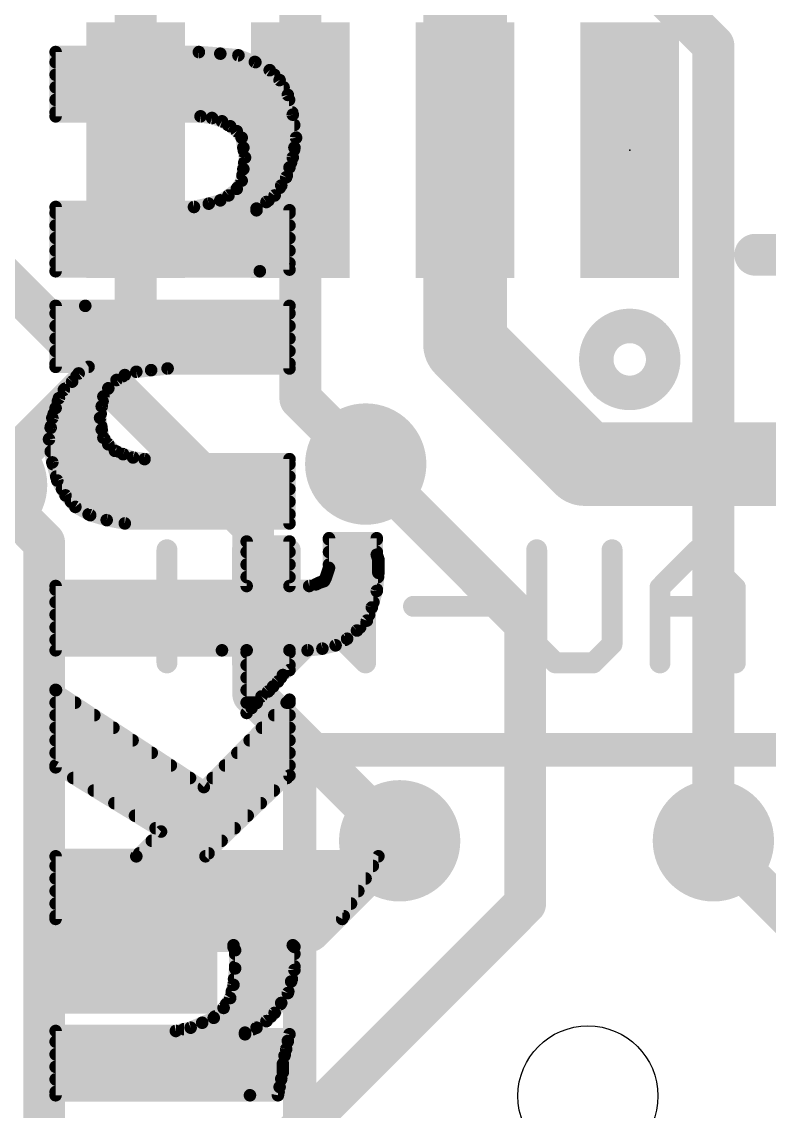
# Model space of a CAD drawing. Extents: x -44 to 63, y -18 to 50.
# Drawn here: x 7.74 to 12.28, y 28.46 to 35.07 of the extents above; entities that cross this region are included whole.
import ezdxf

# ---------------------------------------------------------------- set-up
doc = ezdxf.new("R2010")
doc.units = 0
for name, color, linetype in [('1', 12, 'CONTINUOUS'), ('16', 132, 'CONTINUOUS'), ('18', 110, 'CONTINUOUS'), ('20', 53, 'CONTINUOUS'), ('21', 41, 'CONTINUOUS'), ('22', 40, 'CONTINUOUS'), ('23', 53, 'CONTINUOUS')]:
    doc.layers.add(name, color=color, linetype=linetype)

# ---------------------------------------------------------------- blocks, each defined once
blk = doc.blocks.new('RECT')
blk.add_solid([(-0.5, -0.5), (0.5, -0.5), (-0.5, 0.5), (0.5, 0.5)])
blk = doc.blocks.new('ROUNDV')
at = {"const_width": 0.5}
blk.add_lwpolyline([(0, -0.25, 1), (0, 0.25, 1), (0, -0.25)], format="xyb", dxfattribs=at)

msp = doc.modelspace()

# ---------------------------------------------------------------- linework, layer by layer
at = {"layer": '1'}
for points, const_width in [([(9.43, 38.005), (9.43, 34.29)], 0.254), ([(8.43, 37.925), (8.43, 34.29)], 0.254), ([(10.43, 36.465), (10.43, 34.29)], 0.508), ([(10.43, 34.29), (10.43, 33.1119)], 0.508), ([(8.43, 34.29), (8.43, 33.163)], 0.254), ([(9.43, 34.29), (9.43, 32.782)], 0.254), ([(10.43, 33.1119), (11.1569, 32.385)], 0.508), ([(7.525, 32.258), (8.43, 33.163)], 0.254), ([(9.43, 32.782), (9.827, 32.385)], 0.254), ([(11.1569, 32.385), (13.081, 32.385)], 0.508), ([(9.485, 29.551), (10.033, 30.099)], 0.254), ([(12.486, 29.551), (11.938, 30.099)], 0.254), ([(8.351, 29.551), (9.485, 29.551)], 0.254)]:
    msp.add_lwpolyline(points, dxfattribs=dict(at, const_width=const_width))
for points, const_width in [([(10.557, 34.29, 1), (10.303, 34.29)], 0.254), ([(8.4935, 34.29, 1), (8.3665, 34.29)], 0.127), ([(9.4935, 34.29, 1), (9.3665, 34.29)], 0.127), ([(10.303, 34.29, 1), (10.557, 34.29)], 0.254), ([(8.3665, 34.29, 1), (8.4935, 34.29)], 0.127), ([(9.3665, 34.29, 1), (9.4935, 34.29)], 0.127), ([(10.5198, 33.2017, 1), (10.3402, 33.0221)], 0.254), ([(8.4749, 33.1181, 1), (8.3851, 33.2079)], 0.127), ([(8.3665, 33.163, 1), (8.4935, 33.163)], 0.127), ([(10.303, 33.1119, 1), (10.557, 33.1119)], 0.254), ([(9.4749, 32.8269, 1), (9.3851, 32.7371)], 0.127), ([(9.3665, 32.782, 1), (9.4935, 32.782)], 0.127), ([(11.1569, 32.512, 1), (11.1569, 32.258)], 0.254), ([(11.0671, 32.2952, 1), (11.2467, 32.4748)], 0.254), ([(9.7821, 32.3401, 1), (9.8719, 32.4299)], 0.127), ([(10.0779, 30.0541, 1), (9.9881, 30.1439)], 0.127), ([(11.9829, 30.1439, 1), (11.8931, 30.0541)], 0.127), ([(8.351, 29.6145, 1), (8.351, 29.4875)], 0.127), ([(9.4401, 29.5959, 1), (9.5299, 29.5061)], 0.127), ([(9.485, 29.4875, 1), (9.485, 29.6145)], 0.127)]:
    msp.add_lwpolyline(points, format="xyb", dxfattribs=dict(at, const_width=const_width))
at = {"layer": '16', "const_width": 0.254}
for points in [[(10.668, 36.195), (11.938, 34.925)], [(11.938, 34.925), (11.938, 30.099)], [(7.493, 33.655), (9.144, 32.004)], [(9.827, 32.385), (10.795, 31.417)], [(7.525, 32.258), (7.874, 31.909)], [(9.144, 32.004), (9.144, 30.988)], [(7.874, 31.909), (7.874, 23.876)], [(10.795, 31.417), (10.795, 29.718)], [(9.144, 30.988), (10.033, 30.099)], [(10.795, 29.718), (8.636, 27.559)]]:
    msp.add_lwpolyline(points, dxfattribs=at)
at = {"layer": '16', "const_width": 0.127}
for points in [[(12.0015, 34.925, 1), (11.8745, 34.925)], [(11.8931, 34.8801, 1), (11.9829, 34.9699)], [(9.8719, 32.4299, 1), (9.7821, 32.3401)], [(9.2075, 32.004, 1), (9.0805, 32.004)], [(9.0991, 31.9591, 1), (9.1889, 32.0489)], [(7.9375, 31.909, 1), (7.8105, 31.909)], [(7.8291, 31.8641, 1), (7.9189, 31.9539)], [(10.8585, 31.417, 1), (10.7315, 31.417)], [(10.7501, 31.3721, 1), (10.8399, 31.4619)], [(9.1889, 31.0329, 1), (9.0991, 30.9431)], [(9.0805, 30.988, 1), (9.2075, 30.988)], [(9.9881, 30.0541, 1), (10.0779, 30.1439)], [(11.8745, 30.099, 1), (12.0015, 30.099)], [(10.8399, 29.6731, 1), (10.7501, 29.7629)], [(10.7315, 29.718, 1), (10.8585, 29.718)]]:
    msp.add_lwpolyline(points, format="xyb", dxfattribs=at)
at = {"layer": '20'}
msp.add_circle((11.176, 28.551), 0.425, dxfattribs=at)
at = {"layer": '21'}
for points, const_width in [([(13.208, 33.655), (12.192, 33.655)], 0.254), ([(8.62, 31.1785), (8.62, 31.8649)], 0.127), ([(9.0776, 31.8649), (9.0776, 31.1785)], 0.127), ([(9.3685, 31.8649), (9.3685, 31.1785)], 0.127), ([(9.8261, 31.1785), (9.8261, 31.8649)], 0.127), ([(10.8653, 31.8649), (10.8653, 31.2929)], 0.127), ([(11.3229, 31.2929), (11.3229, 31.8649)], 0.127), ([(11.6137, 31.6361), (11.8425, 31.8649)], 0.127), ([(11.8425, 31.8649), (12.0713, 31.6361)], 0.127), ([(11.6137, 31.1785), (11.6137, 31.6361)], 0.127), ([(12.0713, 31.6361), (12.0713, 31.1785)], 0.127), ([(8.62, 31.5217), (9.0776, 31.5217)], 0.127), ([(10.1169, 31.5217), (10.5745, 31.5217)], 0.127), ([(11.6137, 31.5217), (12.0713, 31.5217)], 0.127), ([(9.3685, 31.1785), (9.5973, 31.4073)], 0.127), ([(9.5973, 31.4073), (9.8261, 31.1785)], 0.127), ([(10.8653, 31.2929), (10.9797, 31.1785)], 0.127), ([(11.2085, 31.1785), (11.3229, 31.2929)], 0.127), ([(10.9797, 31.1785), (11.2085, 31.1785)], 0.127), ([(12.926, 30.651), (9.426, 30.651)], 0.2032), ([(9.426, 30.651), (9.426, 23.451)], 0.2032)]:
    msp.add_lwpolyline(points, dxfattribs=dict(at, const_width=const_width))
for points, const_width in [([(12.192, 33.7185, 1), (12.192, 33.5915)], 0.127), ([(11.43, 32.9153, 1), (11.43, 33.1247, 1), (11.43, 32.9153)], 0.4064), ([(8.6518, 31.8649, 1), (8.5883, 31.8649)], 0.0635), ([(9.1094, 31.8649, 1), (9.0459, 31.8649)], 0.0635), ([(9.4002, 31.8649, 1), (9.3367, 31.8649)], 0.0635), ([(9.8578, 31.8649, 1), (9.7943, 31.8649)], 0.0635), ([(10.897, 31.8649, 1), (10.8335, 31.8649)], 0.0635), ([(11.3546, 31.8649, 1), (11.2911, 31.8649)], 0.0635), ([(11.865, 31.8873, 1), (11.8201, 31.8424)], 0.0635), ([(11.865, 31.8424, 1), (11.8201, 31.8873)], 0.0635), ([(11.6455, 31.6361, 1), (11.582, 31.6361)], 0.0635), ([(11.5913, 31.6585, 1), (11.6362, 31.6136)], 0.0635), ([(12.1031, 31.6361, 1), (12.0396, 31.6361)], 0.0635), ([(12.0488, 31.6136, 1), (12.0938, 31.6585)], 0.0635), ([(8.62, 31.5534, 1), (8.62, 31.4899)], 0.0635), ([(9.0776, 31.4899, 1), (9.0776, 31.5534)], 0.0635), ([(10.1169, 31.5534, 1), (10.1169, 31.4899)], 0.0635), ([(10.5745, 31.4899, 1), (10.5745, 31.5534)], 0.0635), ([(11.6137, 31.5534, 1), (11.6137, 31.4899)], 0.0635), ([(12.0713, 31.4899, 1), (12.0713, 31.5534)], 0.0635), ([(9.6197, 31.4297, 1), (9.5748, 31.3848)], 0.0635), ([(9.6197, 31.3848, 1), (9.5748, 31.4297)], 0.0635), ([(10.8877, 31.3153, 1), (10.8428, 31.2704)], 0.0635), ([(11.3453, 31.2704, 1), (11.3004, 31.3153)], 0.0635), ([(10.8335, 31.2929, 1), (10.897, 31.2929)], 0.0635), ([(11.2911, 31.2929, 1), (11.3546, 31.2929)], 0.0635), ([(8.5883, 31.1785, 1), (8.6518, 31.1785)], 0.0635), ([(9.0459, 31.1785, 1), (9.1094, 31.1785)], 0.0635), ([(9.346, 31.201, 1), (9.3909, 31.156)], 0.0635), ([(9.3367, 31.1785, 1), (9.4002, 31.1785)], 0.0635), ([(9.7943, 31.1785, 1), (9.8578, 31.1785)], 0.0635), ([(9.8036, 31.156, 1), (9.8485, 31.201)], 0.0635), ([(10.9797, 31.2103, 1), (10.9797, 31.1468)], 0.0635), ([(10.9572, 31.156, 1), (11.0021, 31.201)], 0.0635), ([(11.186, 31.201, 1), (11.2309, 31.156)], 0.0635), ([(11.2085, 31.1468, 1), (11.2085, 31.2103)], 0.0635), ([(11.582, 31.1785, 1), (11.6455, 31.1785)], 0.0635), ([(12.0396, 31.1785, 1), (12.1031, 31.1785)], 0.0635), ([(9.426, 30.7018, 1), (9.426, 30.6002)], 0.1016), ([(9.4768, 30.651, 1), (9.3752, 30.651)], 0.1016)]:
    msp.add_lwpolyline(points, format="xyb", dxfattribs=dict(at, const_width=const_width))
at = {"layer": '22', "const_width": 0.0762}
for points in [[(8.814, 34.885), (7.944, 34.885)], [(7.944, 34.885), (7.944, 34.495)], [(8.944, 34.875), (8.814, 34.885)], [(9.054, 34.865), (8.944, 34.875)], [(7.944, 34.8234), (9.1569, 34.8234)], [(9.154, 34.825), (9.054, 34.865)], [(9.244, 34.775), (9.154, 34.825)], [(7.944, 34.7472), (9.2718, 34.7472)], [(9.304, 34.715), (9.244, 34.775)], [(7.944, 34.671), (9.3284, 34.671)], [(9.354, 34.625), (9.304, 34.715)], [(9.384, 34.505), (9.354, 34.625)], [(7.944, 34.5948), (9.3616, 34.5948)], [(7.944, 34.5186), (9.3806, 34.5186)], [(7.944, 34.495), (8.824, 34.495)], [(8.824, 34.495), (8.894, 34.485)], [(8.894, 34.485), (8.954, 34.465)], [(9.404, 34.365), (9.384, 34.505)], [(8.954, 34.465), (9.004, 34.435)], [(8.9917, 34.4424), (9.3929, 34.4424)], [(9.004, 34.435), (9.044, 34.405)], [(9.044, 34.405), (9.074, 34.365)], [(9.0731, 34.3662), (9.4038, 34.3662)], [(9.074, 34.365), (9.084, 34.305)], [(9.394, 34.305), (9.404, 34.365)], [(9.084, 34.305), (9.094, 34.245)], [(9.0865, 34.29), (9.3915, 34.29)], [(9.384, 34.245), (9.394, 34.305)], [(9.094, 34.245), (9.084, 34.175)], [(9.0895, 34.2138), (9.3736, 34.2138)], [(9.364, 34.185), (9.384, 34.245)], [(9.084, 34.175), (9.074, 34.105)], [(9.344, 34.125), (9.364, 34.185)], [(9.074, 34.105), (9.044, 34.055)], [(9.0787, 34.1376), (9.3482, 34.1376)], [(9.274, 34.015), (9.314, 34.075)], [(9.314, 34.075), (9.344, 34.125)], [(8.994, 34.015), (8.944, 33.985)], [(9.044, 34.055), (8.994, 34.015)], [(9.0478, 34.0614), (9.3049, 34.0614)], [(9.224, 33.975), (9.274, 34.015)], [(8.784, 33.945), (7.944, 33.945)], [(7.944, 33.945), (7.944, 33.555)], [(8.874, 33.965), (8.784, 33.945)], [(8.944, 33.985), (8.874, 33.965)], [(8.9443, 33.9852), (9.2368, 33.9852)], [(9.164, 33.935), (9.224, 33.975)], [(7.944, 33.909), (9.364, 33.909)], [(9.164, 33.925), (9.164, 33.935)], [(9.364, 33.925), (9.164, 33.925)], [(9.364, 33.565), (9.364, 33.925)], [(7.944, 33.8328), (9.364, 33.8328)], [(7.944, 33.7566), (9.364, 33.7566)], [(7.944, 33.6804), (9.364, 33.6804)], [(7.944, 33.6042), (9.364, 33.6042)], [(7.944, 33.555), (9.184, 33.555)], [(9.184, 33.555), (9.364, 33.565)], [(7.944, 33.345), (7.944, 32.975)], [(8.124, 33.345), (7.944, 33.345)], [(9.364, 33.345), (8.124, 33.345)], [(9.364, 32.965), (9.364, 33.345)], [(7.944, 33.2994), (9.364, 33.2994)], [(7.944, 33.2232), (9.364, 33.2232)], [(7.944, 33.147), (9.364, 33.147)], [(7.944, 33.0708), (9.364, 33.0708)], [(7.944, 32.9946), (9.364, 32.9946)], [(7.944, 32.975), (8.144, 32.975)], [(8.144, 32.975), (8.084, 32.935)], [(8.434, 32.945), (8.524, 32.955)], [(8.524, 32.955), (8.624, 32.965)], [(8.624, 32.965), (9.364, 32.965)], [(8.044, 32.885), (7.994, 32.835)], [(8.084, 32.935), (8.044, 32.885)], [(8.0707, 32.9184), (8.353, 32.9184)], [(8.264, 32.845), (8.314, 32.895)], [(8.314, 32.895), (8.364, 32.925)], [(8.364, 32.925), (8.434, 32.945)], [(7.994, 32.835), (7.964, 32.785)], [(8.0012, 32.8422), (8.2623, 32.8422)], [(8.234, 32.795), (8.264, 32.845)], [(7.964, 32.785), (7.944, 32.725)], [(7.9577, 32.766), (8.2292, 32.766)], [(8.224, 32.735), (8.234, 32.795)], [(7.944, 32.725), (7.924, 32.665)], [(7.9323, 32.6898), (8.2175, 32.6898)], [(8.214, 32.665), (8.224, 32.735)], [(7.924, 32.665), (7.914, 32.605)], [(8.224, 32.595), (8.214, 32.665)], [(7.914, 32.605), (7.904, 32.535)], [(7.9154, 32.6136), (8.2213, 32.6136)], [(8.234, 32.545), (8.224, 32.595)], [(7.904, 32.535), (7.924, 32.395)], [(7.9043, 32.5374), (8.2397, 32.5374)], [(8.264, 32.505), (8.234, 32.545)], [(8.304, 32.465), (8.264, 32.505)], [(7.9145, 32.4612), (8.3135, 32.4612)], [(8.354, 32.445), (8.304, 32.465)], [(8.414, 32.425), (8.354, 32.445)], [(8.484, 32.415), (8.414, 32.425)], [(7.924, 32.395), (7.954, 32.285)], [(7.9267, 32.385), (9.364, 32.385)], [(9.364, 32.415), (8.484, 32.415)], [(9.364, 32.025), (9.364, 32.415)], [(7.9475, 32.3088), (9.364, 32.3088)], [(7.954, 32.285), (8.004, 32.195)], [(7.9831, 32.2326), (9.364, 32.2326)], [(8.004, 32.195), (8.064, 32.125)], [(8.0371, 32.1564), (9.364, 32.1564)], [(8.064, 32.125), (8.154, 32.075)], [(8.1446, 32.0802), (9.364, 32.0802)], [(8.154, 32.075), (8.254, 32.045)], [(8.254, 32.045), (8.364, 32.025)], [(8.364, 32.025), (9.364, 32.025)], [(9.364, 31.915), (9.104, 31.915)], [(9.104, 31.915), (9.104, 31.645)], [(9.364, 31.645), (9.364, 31.915)], [(9.894, 31.935), (9.604, 31.935)], [(9.604, 31.935), (9.604, 31.755)], [(9.604, 31.9278), (9.894, 31.9278)], [(9.894, 31.835), (9.894, 31.935)], [(9.104, 31.8516), (9.364, 31.8516)], [(9.604, 31.8516), (9.894, 31.8516)], [(9.904, 31.805), (9.894, 31.835)], [(9.104, 31.7754), (9.364, 31.7754)], [(9.604, 31.7754), (9.904, 31.7754)], [(9.904, 31.725), (9.904, 31.805)], [(9.104, 31.6992), (9.364, 31.6992)], [(9.584, 31.695), (9.574, 31.675)], [(9.594, 31.725), (9.584, 31.695)], [(9.5854, 31.6992), (9.9017, 31.6992)], [(9.604, 31.755), (9.594, 31.725)], [(9.894, 31.615), (9.904, 31.725)], [(9.104, 31.645), (7.944, 31.645)], [(7.944, 31.645), (7.944, 31.255)], [(9.484, 31.645), (9.364, 31.645)], [(9.524, 31.655), (9.484, 31.645)], [(9.544, 31.665), (9.524, 31.655)], [(9.574, 31.675), (9.544, 31.665)], [(7.944, 31.623), (9.8947, 31.623)], [(9.864, 31.515), (9.894, 31.615)], [(7.944, 31.5468), (9.8735, 31.5468)], [(9.834, 31.435), (9.864, 31.515)], [(7.944, 31.4706), (9.8474, 31.4706)], [(9.774, 31.375), (9.834, 31.435)], [(7.944, 31.3944), (9.7934, 31.3944)], [(9.714, 31.325), (9.774, 31.375)], [(7.944, 31.3182), (9.7021, 31.3182)], [(9.644, 31.285), (9.714, 31.325)], [(7.944, 31.255), (8.954, 31.255)], [(8.954, 31.255), (9.104, 31.255)], [(9.104, 31.255), (9.104, 30.875)], [(9.104, 31.242), (9.364, 31.242)], [(9.364, 31.135), (9.364, 31.255)], [(9.364, 31.255), (9.474, 31.255)], [(9.474, 31.255), (9.564, 31.265)], [(9.564, 31.265), (9.644, 31.285)], [(9.104, 31.1658), (9.364, 31.1658)], [(9.294, 31.065), (9.324, 31.105)], [(9.324, 31.105), (9.364, 31.135)], [(9.104, 31.0896), (9.3125, 31.0896)], [(9.234, 31.005), (9.264, 31.035)], [(9.264, 31.035), (9.294, 31.065)], [(8.844, 30.425), (7.944, 31.015)], [(7.944, 31.015), (7.944, 30.545)], [(7.944, 31.0134), (7.9464, 31.0134)], [(9.104, 31.0134), (9.2424, 31.0134)], [(9.164, 30.935), (9.194, 30.975)], [(9.194, 30.975), (9.234, 31.005)], [(7.944, 30.9372), (8.0627, 30.9372)], [(9.364, 30.955), (8.844, 30.425)], [(9.104, 30.9372), (9.1657, 30.9372)], [(9.104, 30.875), (9.134, 30.905)], [(9.134, 30.905), (9.164, 30.935)], [(9.3465, 30.9372), (9.364, 30.9372)], [(9.364, 30.495), (9.364, 30.955)], [(7.944, 30.861), (8.1789, 30.861)], [(9.2718, 30.861), (9.364, 30.861)], [(7.944, 30.7848), (8.2952, 30.7848)], [(9.197, 30.7848), (9.364, 30.7848)], [(7.944, 30.7086), (8.4114, 30.7086)], [(9.1223, 30.7086), (9.364, 30.7086)], [(7.944, 30.6324), (8.5276, 30.6324)], [(9.0475, 30.6324), (9.364, 30.6324)], [(7.944, 30.5562), (8.6439, 30.5562)], [(7.944, 30.545), (8.584, 30.155)], [(8.9727, 30.5562), (9.364, 30.5562)], [(8.0507, 30.48), (8.7601, 30.48)], [(8.854, 30.005), (9.364, 30.495)], [(8.898, 30.48), (9.3484, 30.48)], [(8.1757, 30.4038), (9.2691, 30.4038)], [(8.3008, 30.3276), (9.1898, 30.3276)], [(8.4258, 30.2514), (9.1105, 30.2514)], [(8.5509, 30.1752), (9.0311, 30.1752)], [(8.584, 30.155), (8.434, 30.005)], [(8.528, 30.099), (8.9518, 30.099)], [(8.434, 30.005), (7.944, 30.005)], [(7.944, 30.005), (7.944, 29.625)], [(8.4518, 30.0228), (8.8725, 30.0228)], [(9.904, 30.005), (8.854, 30.005)], [(9.684, 29.625), (9.904, 30.005)], [(7.944, 29.9466), (9.8702, 29.9466)], [(7.944, 29.8704), (9.8261, 29.8704)], [(7.944, 29.7942), (9.782, 29.7942)], [(7.944, 29.718), (9.7378, 29.718)], [(7.944, 29.6418), (9.6937, 29.6418)], [(7.944, 29.625), (9.684, 29.625)], [(9.384, 29.465), (9.024, 29.465)], [(9.024, 29.465), (9.024, 29.455)], [(9.024, 29.455), (9.034, 29.435)], [(9.394, 29.455), (9.384, 29.465)], [(9.394, 29.315), (9.394, 29.455)], [(9.034, 29.435), (9.034, 29.325)], [(9.034, 29.4132), (9.394, 29.4132)], [(9.034, 29.325), (9.024, 29.225)], [(9.034, 29.337), (9.394, 29.337)], [(9.374, 29.245), (9.394, 29.315)], [(9.0276, 29.2608), (9.3785, 29.2608)], [(9.024, 29.225), (9.004, 29.145)], [(9.0139, 29.1846), (9.3567, 29.1846)], [(9.354, 29.175), (9.374, 29.245)], [(9.004, 29.145), (8.964, 29.085)], [(9.274, 29.055), (9.314, 29.115)], [(9.314, 29.115), (9.354, 29.175)], [(8.964, 29.085), (8.904, 29.025)], [(8.9796, 29.1084), (9.3096, 29.1084)], [(9.224, 29.005), (9.274, 29.055)], [(8.834, 28.995), (8.764, 28.965)], [(8.904, 29.025), (8.834, 28.995)], [(8.9112, 29.0322), (9.2512, 29.0322)], [(9.164, 28.965), (9.224, 29.005)], [(8.674, 28.945), (7.944, 28.945)], [(7.944, 28.945), (7.944, 28.555)], [(8.764, 28.965), (8.674, 28.945)], [(8.7235, 28.956), (9.143, 28.956)], [(9.094, 28.935), (9.164, 28.965)], [(9.094, 28.925), (9.094, 28.935)], [(9.364, 28.925), (9.094, 28.925)], [(9.354, 28.885), (9.364, 28.925)], [(7.944, 28.8798), (9.353, 28.8798)], [(9.344, 28.835), (9.354, 28.885)], [(7.944, 28.8036), (9.3361, 28.8036)], [(9.324, 28.745), (9.334, 28.795)], [(9.334, 28.795), (9.344, 28.835)], [(7.944, 28.7274), (9.324, 28.7274)], [(9.324, 28.695), (9.324, 28.745)], [(9.304, 28.605), (9.314, 28.655)], [(9.314, 28.655), (9.324, 28.695)], [(7.944, 28.6512), (9.3132, 28.6512)], [(9.294, 28.555), (9.304, 28.605)], [(7.944, 28.575), (9.298, 28.575)], [(7.944, 28.555), (9.124, 28.555)], [(9.124, 28.555), (9.294, 28.555)]]:
    msp.add_lwpolyline(points, dxfattribs=at)
at = {"layer": '22', "const_width": 0.0381}
for points in [[(7.944, 34.9041, 1), (7.944, 34.866)], [(7.963, 34.885, 1), (7.9249, 34.885)], [(8.8155, 34.904, 1), (8.8125, 34.866)], [(8.814, 34.866, 1), (8.814, 34.9041)], [(8.9457, 34.894, 1), (8.9423, 34.856)], [(8.9425, 34.856, 1), (8.9455, 34.894)], [(7.944, 34.8424, 1), (7.944, 34.8043)], [(9.0611, 34.8827, 1), (9.0469, 34.8473)], [(9.0523, 34.846, 1), (9.0557, 34.884)], [(9.1633, 34.8417, 1), (9.1447, 34.8083)], [(9.1469, 34.8073, 1), (9.1611, 34.8427)], [(9.1569, 34.8043, 1), (9.1569, 34.8424)], [(7.944, 34.7662, 1), (7.944, 34.7281)], [(9.2575, 34.7885, 1), (9.2305, 34.7615)], [(9.2347, 34.7583, 1), (9.2533, 34.7917)], [(9.2718, 34.7281, 1), (9.2718, 34.7662)], [(7.944, 34.69, 1), (7.944, 34.6519)], [(9.3207, 34.7243, 1), (9.2873, 34.7057)], [(9.2905, 34.7015, 1), (9.3175, 34.7285)], [(9.3284, 34.6519, 1), (9.3284, 34.69)], [(9.3725, 34.6296, 1), (9.3355, 34.6204)], [(9.3373, 34.6157, 1), (9.3707, 34.6343)], [(7.944, 34.6138, 1), (7.944, 34.5757)], [(9.3616, 34.5757, 1), (9.3616, 34.6138)], [(7.944, 34.5376, 1), (7.944, 34.4995)], [(7.944, 34.5141, 1), (7.944, 34.476)], [(7.9249, 34.495, 1), (7.963, 34.495)], [(8.8267, 34.5139, 1), (8.8213, 34.4761)], [(8.824, 34.476, 1), (8.824, 34.5141)], [(8.9, 34.5031, 1), (8.888, 34.4669)], [(8.8913, 34.4661, 1), (8.8967, 34.5039)], [(9.4029, 34.5077, 1), (9.3651, 34.5023)], [(9.3655, 34.5004, 1), (9.4025, 34.5096)], [(9.3806, 34.4995, 1), (9.3806, 34.5376)], [(8.9638, 34.4813, 1), (8.9442, 34.4487)], [(8.948, 34.4469, 1), (8.96, 34.4831)], [(8.9917, 34.4614, 1), (8.9917, 34.4233)], [(9.0154, 34.4502, 1), (8.9926, 34.4198)], [(8.9942, 34.4187, 1), (9.0138, 34.4513)], [(9.0592, 34.4164, 1), (9.0288, 34.3936)], [(9.3929, 34.4233, 1), (9.3929, 34.4614)], [(9.0326, 34.3898, 1), (9.0554, 34.4202)], [(9.0731, 34.3852, 1), (9.0731, 34.3471)], [(9.0928, 34.3681, 1), (9.0552, 34.3619)], [(9.0588, 34.3536, 1), (9.0892, 34.3764)], [(9.3851, 34.3623, 1), (9.4229, 34.3677)], [(9.4228, 34.3619, 1), (9.3852, 34.3681)], [(9.4038, 34.3471, 1), (9.4038, 34.3852)], [(9.1028, 34.3081, 1), (9.0652, 34.3019)], [(9.0652, 34.3019, 1), (9.1028, 34.3081)], [(9.0865, 34.309, 1), (9.0865, 34.2709)], [(9.3752, 34.3081, 1), (9.4128, 34.3019)], [(9.4128, 34.3019, 1), (9.3752, 34.3081)], [(9.3915, 34.2709, 1), (9.3915, 34.309)], [(9.0895, 34.2328, 1), (9.0895, 34.1947)], [(9.1129, 34.2423, 1), (9.0751, 34.2477)], [(9.0752, 34.2419, 1), (9.1128, 34.2481)], [(9.3652, 34.2481, 1), (9.4028, 34.2419)], [(9.4021, 34.239, 1), (9.3659, 34.251)], [(9.3736, 34.1947, 1), (9.3736, 34.2328)], [(9.0651, 34.1777, 1), (9.1029, 34.1723)], [(9.1029, 34.1723, 1), (9.0651, 34.1777)], [(9.3459, 34.191, 1), (9.3821, 34.179)], [(9.3821, 34.179, 1), (9.3459, 34.191)], [(9.0551, 34.1077, 1), (9.0929, 34.1023)], [(9.0903, 34.0952, 1), (9.0577, 34.1148)], [(9.0787, 34.1566, 1), (9.0787, 34.1185)], [(9.3299, 34.0644, 1), (9.2981, 34.0856)], [(9.3259, 34.131, 1), (9.3621, 34.119)], [(9.3603, 34.1152, 1), (9.3277, 34.1348)], [(9.3482, 34.1185, 1), (9.3482, 34.1566)], [(8.9821, 34.0299, 1), (9.0059, 34.0001)], [(9.0038, 33.9987, 1), (8.9842, 34.0313)], [(9.0277, 34.0648, 1), (9.0603, 34.0452)], [(9.0478, 34.0804, 1), (9.0478, 34.0423)], [(9.0559, 34.0401, 1), (9.0321, 34.0699)], [(9.2581, 34.0256, 1), (9.2899, 34.0044)], [(9.2859, 34.0001, 1), (9.2621, 34.0299)], [(9.2977, 34.0848, 1), (9.3303, 34.0652)], [(9.3049, 34.0423, 1), (9.3049, 34.0804)], [(7.944, 33.9641, 1), (7.944, 33.926)], [(7.963, 33.945, 1), (7.9249, 33.945)], [(8.7799, 33.9636, 1), (8.7881, 33.9264)], [(8.784, 33.926, 1), (8.784, 33.9641)], [(8.8688, 33.9833, 1), (8.8792, 33.9467)], [(8.8781, 33.9464, 1), (8.8699, 33.9836)], [(8.9342, 34.0013, 1), (8.9538, 33.9687)], [(8.9443, 34.0042, 1), (8.9443, 33.9661)], [(8.9492, 33.9667, 1), (8.9388, 34.0033)], [(9.2121, 33.9899, 1), (9.2359, 33.9601)], [(9.2346, 33.9591, 1), (9.2134, 33.9909)], [(9.2368, 33.9661, 1), (9.2368, 34.0042)], [(7.944, 33.928, 1), (7.944, 33.8899)], [(9.183, 33.935, 1), (9.1449, 33.935)], [(9.1534, 33.9509, 1), (9.1746, 33.9191)], [(9.1449, 33.925, 1), (9.183, 33.925)], [(9.164, 33.9441, 1), (9.164, 33.906)], [(9.3831, 33.925, 1), (9.345, 33.925)], [(9.364, 33.906, 1), (9.364, 33.9441)], [(9.364, 33.8899, 1), (9.364, 33.928)], [(7.944, 33.8518, 1), (7.944, 33.8137)], [(9.364, 33.8137, 1), (9.364, 33.8518)], [(7.944, 33.7756, 1), (7.944, 33.7375)], [(9.364, 33.7375, 1), (9.364, 33.7756)], [(7.944, 33.6994, 1), (7.944, 33.6613)], [(9.364, 33.6613, 1), (9.364, 33.6994)], [(7.944, 33.6232, 1), (7.944, 33.5851)], [(7.944, 33.574, 1), (7.944, 33.5359)], [(9.1829, 33.574, 1), (9.1851, 33.536)], [(9.184, 33.5359, 1), (9.184, 33.574)], [(9.345, 33.565, 1), (9.3831, 33.565)], [(9.3651, 33.546, 1), (9.3629, 33.584)], [(9.364, 33.5851, 1), (9.364, 33.6232)], [(7.9249, 33.555, 1), (7.963, 33.555)], [(7.963, 33.345, 1), (7.9249, 33.345)], [(7.944, 33.364, 1), (7.944, 33.3259)], [(8.124, 33.364, 1), (8.124, 33.3259)], [(8.124, 33.3259, 1), (8.124, 33.364)], [(9.3831, 33.345, 1), (9.345, 33.345)], [(9.364, 33.3259, 1), (9.364, 33.364)], [(7.944, 33.3184, 1), (7.944, 33.2803)], [(9.364, 33.2803, 1), (9.364, 33.3184)], [(7.944, 33.2422, 1), (7.944, 33.2041)], [(9.364, 33.2041, 1), (9.364, 33.2422)], [(7.944, 33.166, 1), (7.944, 33.1279)], [(9.364, 33.1279, 1), (9.364, 33.166)], [(7.944, 33.0898, 1), (7.944, 33.0517)], [(9.364, 33.0517, 1), (9.364, 33.0898)], [(7.944, 33.0136, 1), (7.944, 32.9755)], [(7.944, 32.9941, 1), (7.944, 32.956)], [(7.9249, 32.975, 1), (7.963, 32.975)], [(8.1546, 32.9591, 1), (8.1334, 32.9909)], [(8.144, 32.956, 1), (8.144, 32.9941)], [(8.5221, 32.974, 1), (8.5259, 32.936)], [(8.5261, 32.9361, 1), (8.5219, 32.9739)], [(8.624, 32.9841, 1), (8.624, 32.946)], [(8.6259, 32.946, 1), (8.6221, 32.984)], [(9.364, 32.9755, 1), (9.364, 33.0136)], [(9.364, 32.946, 1), (9.364, 32.9841)], [(8.0575, 32.8715, 1), (8.0305, 32.8985)], [(8.0707, 32.9374, 1), (8.0707, 32.8993)], [(8.0734, 32.9509, 1), (8.0946, 32.9191)], [(8.0989, 32.9231, 1), (8.0691, 32.9469)], [(8.3042, 32.9113, 1), (8.3238, 32.8787)], [(8.3275, 32.8815, 1), (8.3005, 32.9085)], [(8.3588, 32.9433, 1), (8.3692, 32.9067)], [(8.353, 32.8993, 1), (8.353, 32.9374)], [(8.3738, 32.9087, 1), (8.3542, 32.9413)], [(8.4319, 32.9639, 1), (8.4361, 32.9261)], [(8.4392, 32.9267, 1), (8.4288, 32.9633)], [(9.345, 32.965, 1), (9.3831, 32.965)], [(7.9805, 32.8485, 1), (8.0075, 32.8215)], [(8.0103, 32.8252, 1), (7.9777, 32.8448)], [(8.0012, 32.8612, 1), (8.0012, 32.8231)], [(8.0291, 32.8969, 1), (8.0589, 32.8731)], [(8.2505, 32.8585, 1), (8.2775, 32.8315)], [(8.2803, 32.8352, 1), (8.2477, 32.8548)], [(8.2623, 32.8231, 1), (8.2623, 32.8612)], [(7.9577, 32.785, 1), (7.9577, 32.7469)], [(7.9477, 32.7948, 1), (7.9803, 32.7752)], [(7.9821, 32.779, 1), (7.9459, 32.791)], [(8.2177, 32.8048, 1), (8.2503, 32.7852)], [(8.2528, 32.7919, 1), (8.2152, 32.7981)], [(8.2292, 32.7469, 1), (8.2292, 32.785)], [(7.9323, 32.7088, 1), (7.9323, 32.6707)], [(7.9259, 32.731, 1), (7.9621, 32.719)], [(7.9621, 32.719, 1), (7.9259, 32.731)], [(8.2052, 32.7381, 1), (8.2428, 32.7319)], [(8.2429, 32.7323, 1), (8.2051, 32.7377)], [(8.2175, 32.6707, 1), (8.2175, 32.7088)], [(7.9059, 32.671, 1), (7.9421, 32.659)], [(7.9428, 32.6619, 1), (7.9052, 32.6681)], [(8.2329, 32.6677, 1), (8.1951, 32.6623)], [(8.1951, 32.6677, 1), (8.2329, 32.6623)], [(7.8952, 32.6081, 1), (7.9328, 32.6019)], [(7.9329, 32.6023, 1), (7.8951, 32.6077)], [(7.9154, 32.6326, 1), (7.9154, 32.5945)], [(8.2427, 32.5987, 1), (8.2053, 32.5913)], [(8.2051, 32.5923, 1), (8.2429, 32.5977)], [(8.2213, 32.5945, 1), (8.2213, 32.6326)], [(7.9229, 32.5377, 1), (7.8851, 32.5323)], [(7.8851, 32.5377, 1), (7.9229, 32.5323)], [(7.9043, 32.5564, 1), (7.9043, 32.5183)], [(8.2492, 32.5564, 1), (8.2188, 32.5336)], [(8.2153, 32.5413, 1), (8.2527, 32.5487)], [(8.2397, 32.5183, 1), (8.2397, 32.5564)], [(8.2775, 32.5185, 1), (8.2505, 32.4915)], [(8.2488, 32.4936, 1), (8.2792, 32.5164)], [(7.9145, 32.4802, 1), (7.9145, 32.4421)], [(8.3111, 32.4827, 1), (8.2969, 32.4473)], [(8.2905, 32.4515, 1), (8.3175, 32.4785)], [(8.3135, 32.4421, 1), (8.3135, 32.4802)], [(8.36, 32.4631, 1), (8.348, 32.4269)], [(8.3469, 32.4273, 1), (8.3611, 32.4627)], [(8.4167, 32.4439, 1), (8.4113, 32.4061)], [(8.408, 32.4069, 1), (8.42, 32.4431)], [(7.9424, 32.4, 1), (7.9056, 32.39)], [(7.9051, 32.3923, 1), (7.9429, 32.3977)], [(7.9267, 32.404, 1), (7.9267, 32.3659)], [(8.484, 32.434, 1), (8.484, 32.3959)], [(8.4813, 32.3961, 1), (8.4867, 32.4339)], [(9.3831, 32.415, 1), (9.345, 32.415)], [(9.364, 32.3959, 1), (9.364, 32.434)], [(9.364, 32.3659, 1), (9.364, 32.404)], [(7.9475, 32.3279, 1), (7.9475, 32.2898)], [(9.364, 32.2898, 1), (9.364, 32.3279)], [(7.9707, 32.2943, 1), (7.9373, 32.2757)], [(7.9356, 32.28, 1), (7.9724, 32.29)], [(7.9831, 32.2517, 1), (7.9831, 32.2136)], [(9.364, 32.2136, 1), (9.364, 32.2517)], [(8.0185, 32.2074, 1), (7.9895, 32.1826)], [(7.9873, 32.1857, 1), (8.0207, 32.2043)], [(8.0371, 32.1755, 1), (8.0371, 32.1374)], [(9.364, 32.1374, 1), (9.364, 32.1755)], [(8.0733, 32.1417, 1), (8.0547, 32.1083)], [(8.0495, 32.1126, 1), (8.0785, 32.1374)], [(8.1446, 32.0993, 1), (8.1446, 32.0612)], [(8.1595, 32.0932, 1), (8.1485, 32.0568)], [(8.1447, 32.0583, 1), (8.1633, 32.0917)], [(8.2574, 32.0637, 1), (8.2506, 32.0263)], [(8.2485, 32.0268, 1), (8.2595, 32.0632)], [(8.364, 32.044, 1), (8.364, 32.0059)], [(8.3606, 32.0063, 1), (8.3674, 32.0437)], [(9.364, 32.0612, 1), (9.364, 32.0993)], [(9.364, 32.0059, 1), (9.364, 32.044)], [(9.345, 32.025, 1), (9.3831, 32.025)], [(9.104, 31.9341, 1), (9.104, 31.896)], [(9.1231, 31.915, 1), (9.085, 31.915)], [(9.3831, 31.915, 1), (9.345, 31.915)], [(9.364, 31.896, 1), (9.364, 31.9341)], [(9.604, 31.9541, 1), (9.604, 31.916)], [(9.604, 31.9469, 1), (9.604, 31.9088)], [(9.6231, 31.935, 1), (9.585, 31.935)], [(9.9131, 31.935, 1), (9.875, 31.935)], [(9.894, 31.916, 1), (9.894, 31.9541)], [(9.894, 31.9088, 1), (9.894, 31.9469)], [(9.104, 31.8707, 1), (9.104, 31.8326)], [(9.364, 31.8326, 1), (9.364, 31.8707)], [(9.604, 31.8707, 1), (9.604, 31.8326)], [(9.9121, 31.841, 1), (9.8759, 31.829)], [(9.894, 31.8326, 1), (9.894, 31.8707)], [(9.104, 31.7945, 1), (9.104, 31.7564)], [(9.364, 31.7564, 1), (9.364, 31.7945)], [(9.604, 31.7945, 1), (9.604, 31.7564)], [(9.875, 31.835, 1), (9.9131, 31.835)], [(9.923, 31.805, 1), (9.8849, 31.805)], [(9.8859, 31.799, 1), (9.9221, 31.811)], [(9.904, 31.7564, 1), (9.904, 31.7945)], [(9.104, 31.7183, 1), (9.104, 31.6802)], [(9.364, 31.6802, 1), (9.364, 31.7183)], [(9.5854, 31.7183, 1), (9.5854, 31.6802)], [(9.601, 31.6865, 1), (9.567, 31.7035)], [(9.5759, 31.731, 1), (9.6121, 31.719)], [(9.6121, 31.719, 1), (9.5759, 31.731)], [(9.585, 31.755, 1), (9.6231, 31.755)], [(9.6221, 31.749, 1), (9.5859, 31.761)], [(9.923, 31.7233, 1), (9.885, 31.7267)], [(9.8849, 31.725, 1), (9.923, 31.725)], [(9.9017, 31.6802, 1), (9.9017, 31.7183)], [(7.944, 31.6641, 1), (7.944, 31.626)], [(7.963, 31.645, 1), (7.9249, 31.645)], [(9.104, 31.626, 1), (9.104, 31.6641)], [(9.364, 31.6641, 1), (9.364, 31.626)], [(9.4794, 31.6635, 1), (9.4886, 31.6265)], [(9.484, 31.626, 1), (9.484, 31.6641)], [(9.5155, 31.672, 1), (9.5325, 31.638)], [(9.5286, 31.6365, 1), (9.5194, 31.6735)], [(9.538, 31.6831, 1), (9.55, 31.6469)], [(9.5525, 31.648, 1), (9.5355, 31.682)], [(9.557, 31.6835, 1), (9.591, 31.6665)], [(9.5659, 31.701, 1), (9.6021, 31.689)], [(9.58, 31.6569, 1), (9.568, 31.6931)], [(7.944, 31.6421, 1), (7.944, 31.604)], [(9.085, 31.645, 1), (9.1231, 31.645)], [(9.345, 31.645, 1), (9.3831, 31.645)], [(9.875, 31.6167, 1), (9.913, 31.6133)], [(9.9122, 31.6095, 1), (9.8758, 31.6205)], [(9.8947, 31.604, 1), (9.8947, 31.6421)], [(7.944, 31.5659, 1), (7.944, 31.5278)], [(9.8458, 31.5205, 1), (9.8822, 31.5095)], [(9.8818, 31.5083, 1), (9.8462, 31.5217)], [(9.8735, 31.5278, 1), (9.8735, 31.5659)], [(7.944, 31.4897, 1), (7.944, 31.4516)], [(9.8475, 31.4215, 1), (9.8205, 31.4485)], [(9.8474, 31.4516, 1), (9.8474, 31.4897)], [(7.944, 31.4135, 1), (7.944, 31.3754)], [(9.7605, 31.3885, 1), (9.7875, 31.3615)], [(9.7862, 31.3604, 1), (9.7618, 31.3896)], [(9.7934, 31.3754, 1), (9.7934, 31.4135)], [(9.8162, 31.4417, 1), (9.8518, 31.4283)], [(7.944, 31.3373, 1), (7.944, 31.2992)], [(9.7018, 31.3396, 1), (9.7262, 31.3104)], [(9.7021, 31.2992, 1), (9.7021, 31.3373)], [(9.7235, 31.3085, 1), (9.7045, 31.3415)], [(7.944, 31.2741, 1), (7.944, 31.236)], [(7.9249, 31.255, 1), (7.963, 31.255)], [(8.954, 31.2741, 1), (8.954, 31.236)], [(8.954, 31.236, 1), (8.954, 31.2741)], [(9.104, 31.2611, 1), (9.104, 31.223)], [(9.1231, 31.255, 1), (9.085, 31.255)], [(9.104, 31.236, 1), (9.104, 31.2741)], [(9.364, 31.2741, 1), (9.364, 31.236)], [(9.3831, 31.255, 1), (9.345, 31.255)], [(9.364, 31.223, 1), (9.364, 31.2611)], [(9.4719, 31.2739, 1), (9.4761, 31.2361)], [(9.474, 31.236, 1), (9.474, 31.2741)], [(9.5594, 31.2835, 1), (9.5686, 31.2465)], [(9.5661, 31.2461, 1), (9.5619, 31.2839)], [(9.6345, 31.3015, 1), (9.6535, 31.2685)], [(9.6486, 31.2665, 1), (9.6394, 31.3035)], [(9.104, 31.1849, 1), (9.104, 31.1468)], [(9.364, 31.1468, 1), (9.364, 31.1849)], [(9.3126, 31.1202, 1), (9.3354, 31.0898)], [(9.3392, 31.0936, 1), (9.3088, 31.1164)], [(9.345, 31.135, 1), (9.3831, 31.135)], [(9.3754, 31.1198, 1), (9.3526, 31.1502)], [(9.104, 31.1087, 1), (9.104, 31.0706)], [(9.2775, 31.0215, 1), (9.2505, 31.0485)], [(9.2788, 31.0764, 1), (9.3092, 31.0536)], [(9.3075, 31.0515, 1), (9.2805, 31.0785)], [(9.3125, 31.0706, 1), (9.3125, 31.1087)], [(7.963, 31.015, 1), (7.9249, 31.015)], [(7.944, 31.0325, 1), (7.944, 30.9944)], [(7.9544, 31.0309, 1), (7.9336, 30.9991)], [(7.9464, 30.9944, 1), (7.9464, 31.0325)], [(9.104, 31.0325, 1), (9.104, 30.9944)], [(9.1826, 30.9902, 1), (9.2054, 30.9598)], [(9.2092, 30.9636, 1), (9.1788, 30.9864)], [(9.2205, 31.0185, 1), (9.2475, 30.9915)], [(9.2454, 30.9898, 1), (9.2226, 31.0202)], [(9.2424, 30.9944, 1), (9.2424, 31.0325)], [(9.2505, 31.0485, 1), (9.2775, 31.0215)], [(7.944, 30.9563, 1), (7.944, 30.9182)], [(8.0627, 30.9182, 1), (8.0627, 30.9563)], [(9.104, 30.9563, 1), (9.104, 30.9182)], [(9.1205, 30.9185, 1), (9.1475, 30.8915)], [(9.1475, 30.8915, 1), (9.1205, 30.9185)], [(9.1488, 30.9464, 1), (9.1792, 30.9236)], [(9.1775, 30.9215, 1), (9.1505, 30.9485)], [(9.1657, 30.9182, 1), (9.1657, 30.9563)], [(9.3465, 30.9563, 1), (9.3465, 30.9182)], [(9.3831, 30.955, 1), (9.345, 30.955)], [(9.3776, 30.9417, 1), (9.3504, 30.9683)], [(9.364, 30.9182, 1), (9.364, 30.9563)], [(7.944, 30.8801, 1), (7.944, 30.842)], [(8.1789, 30.842, 1), (8.1789, 30.8801)], [(9.0905, 30.8885, 1), (9.1175, 30.8615)], [(9.085, 30.875, 1), (9.1231, 30.875)], [(9.2718, 30.8801, 1), (9.2718, 30.842)], [(9.364, 30.842, 1), (9.364, 30.8801)], [(7.944, 30.8039, 1), (7.944, 30.7658)], [(8.2952, 30.7658, 1), (8.2952, 30.8039)], [(9.197, 30.8039, 1), (9.197, 30.7658)], [(9.364, 30.7658, 1), (9.364, 30.8039)], [(7.944, 30.7277, 1), (7.944, 30.6896)], [(8.4114, 30.6896, 1), (8.4114, 30.7277)], [(9.1223, 30.7277, 1), (9.1223, 30.6896)], [(9.364, 30.6896, 1), (9.364, 30.7277)], [(7.944, 30.6515, 1), (7.944, 30.6134)], [(8.5276, 30.6134, 1), (8.5276, 30.6515)], [(9.0475, 30.6515, 1), (9.0475, 30.6134)], [(9.364, 30.6134, 1), (9.364, 30.6515)], [(7.944, 30.5753, 1), (7.944, 30.5372)], [(7.9539, 30.5613, 1), (7.9341, 30.5287)], [(7.9249, 30.545, 1), (7.963, 30.545)], [(8.6439, 30.5372, 1), (8.6439, 30.5753)], [(8.9727, 30.5753, 1), (8.9727, 30.5372)], [(9.364, 30.5372, 1), (9.364, 30.5753)], [(8.0507, 30.4991, 1), (8.0507, 30.461)], [(8.7601, 30.461, 1), (8.7601, 30.4991)], [(8.898, 30.4991, 1), (8.898, 30.461)], [(9.345, 30.495, 1), (9.3831, 30.495)], [(9.3484, 30.461, 1), (9.3484, 30.4991)], [(9.3772, 30.4813, 1), (9.3508, 30.5087)], [(8.1757, 30.4229, 1), (8.1757, 30.3848)], [(8.8304, 30.4383, 1), (8.8576, 30.4117)], [(8.8336, 30.4091, 1), (8.8544, 30.4409)], [(9.2691, 30.3848, 1), (9.2691, 30.4229)], [(8.3008, 30.3467, 1), (8.3008, 30.3086)], [(9.1898, 30.3086, 1), (9.1898, 30.3467)], [(8.4258, 30.2705, 1), (8.4258, 30.2324)], [(9.1105, 30.2324, 1), (9.1105, 30.2705)], [(8.5509, 30.1943, 1), (8.5509, 30.1562)], [(9.0311, 30.1562, 1), (9.0311, 30.1943)], [(8.5975, 30.1415, 1), (8.5705, 30.1685)], [(8.5741, 30.1387, 1), (8.5939, 30.1713)], [(8.528, 30.1181, 1), (8.528, 30.08)], [(8.9518, 30.08, 1), (8.9518, 30.1181)], [(7.944, 30.0241, 1), (7.944, 29.986)], [(7.963, 30.005, 1), (7.9249, 30.005)], [(8.4205, 30.0185, 1), (8.4475, 29.9915)], [(8.4518, 30.0419, 1), (8.4518, 30.0038)], [(8.434, 29.986, 1), (8.434, 30.0241)], [(8.854, 30.0241, 1), (8.854, 29.986)], [(8.8408, 30.0187, 1), (8.8672, 29.9913)], [(8.8725, 30.0038, 1), (8.8725, 30.0419)], [(9.9205, 29.9955, 1), (9.8875, 30.0145)], [(9.904, 29.986, 1), (9.904, 30.0241)], [(7.944, 29.9657, 1), (7.944, 29.9276)], [(9.8702, 29.9276, 1), (9.8702, 29.9657)], [(7.944, 29.8895, 1), (7.944, 29.8514)], [(9.8261, 29.8514, 1), (9.8261, 29.8895)], [(7.944, 29.8133, 1), (7.944, 29.7752)], [(9.782, 29.7752, 1), (9.782, 29.8133)], [(7.944, 29.737, 1), (7.944, 29.6989)], [(9.7378, 29.6989, 1), (9.7378, 29.737)], [(7.944, 29.6441, 1), (7.944, 29.6059)], [(7.944, 29.6608, 1), (7.944, 29.6227)], [(7.9249, 29.625, 1), (7.963, 29.625)], [(9.6675, 29.6345, 1), (9.7005, 29.6155)], [(9.684, 29.6059, 1), (9.684, 29.6441)], [(9.6937, 29.6227, 1), (9.6937, 29.6608)], [(9.024, 29.484, 1), (9.024, 29.4459)], [(9.041, 29.4635, 1), (9.007, 29.4465)], [(9.0431, 29.465, 1), (9.005, 29.465)], [(9.3975, 29.4785, 1), (9.3705, 29.4515)], [(9.4131, 29.455, 1), (9.375, 29.455)], [(9.3805, 29.4415, 1), (9.4075, 29.4685)], [(9.384, 29.4459, 1), (9.384, 29.484)], [(9.005, 29.455, 1), (9.0431, 29.455)], [(9.034, 29.4322, 1), (9.034, 29.3941)], [(9.0531, 29.435, 1), (9.015, 29.435)], [(9.017, 29.4265, 1), (9.051, 29.4435)], [(9.394, 29.3941, 1), (9.394, 29.4322)], [(9.034, 29.356, 1), (9.034, 29.3179)], [(9.053, 29.3231, 1), (9.015, 29.3269)], [(9.4123, 29.3098, 1), (9.3757, 29.3202)], [(9.394, 29.3179, 1), (9.394, 29.356)], [(9.0276, 29.2798, 1), (9.0276, 29.2417)], [(9.015, 29.325, 1), (9.0531, 29.325)], [(9.375, 29.315, 1), (9.4131, 29.315)], [(9.3785, 29.2417, 1), (9.3785, 29.2798)], [(9.0139, 29.2036, 1), (9.0139, 29.1655)], [(9.005, 29.2269, 1), (9.043, 29.2231)], [(9.0425, 29.2204, 1), (9.0055, 29.2296)], [(9.3557, 29.2502, 1), (9.3923, 29.2398)], [(9.3923, 29.2398, 1), (9.3557, 29.2502)], [(9.3567, 29.1655, 1), (9.3567, 29.2036)], [(8.9855, 29.1496, 1), (9.0225, 29.1404)], [(9.0199, 29.1344, 1), (8.9881, 29.1556)], [(9.3299, 29.1044, 1), (9.2981, 29.1256)], [(9.3357, 29.1802, 1), (9.3723, 29.1698)], [(9.3699, 29.1644, 1), (9.3381, 29.1856)], [(8.9481, 29.0956, 1), (8.9799, 29.0744)], [(8.9775, 29.0715, 1), (8.9505, 29.0985)], [(8.9796, 29.1275, 1), (8.9796, 29.0894)], [(9.2875, 29.0415, 1), (9.2605, 29.0685)], [(9.2981, 29.1256, 1), (9.3299, 29.1044)], [(9.3096, 29.0894, 1), (9.3096, 29.1275)], [(8.8265, 29.0125, 1), (8.8415, 28.9775)], [(8.8415, 28.9775, 1), (8.8265, 29.0125)], [(8.8905, 29.0385, 1), (8.9175, 29.0115)], [(8.9112, 29.0513, 1), (8.9112, 29.0132)], [(8.9115, 29.0075, 1), (8.8965, 29.0425)], [(9.2105, 29.0185, 1), (9.2375, 28.9915)], [(9.2346, 28.9891, 1), (9.2134, 29.0209)], [(9.2512, 29.0132, 1), (9.2512, 29.0513)], [(9.2581, 29.0656, 1), (9.2899, 29.0444)], [(7.944, 28.9641, 1), (7.944, 28.926)], [(7.963, 28.945, 1), (7.9249, 28.945)], [(8.6699, 28.9636, 1), (8.6781, 28.9264)], [(8.674, 28.926, 1), (8.674, 28.9641)], [(8.7235, 28.9751, 1), (8.7235, 28.937)], [(8.7565, 28.9825, 1), (8.7715, 28.9475)], [(8.7681, 28.9464, 1), (8.7599, 28.9836)], [(9.1131, 28.935, 1), (9.075, 28.935)], [(9.0865, 28.9525, 1), (9.1015, 28.9175)], [(9.094, 28.9441, 1), (9.094, 28.906)], [(9.143, 28.937, 1), (9.143, 28.9751)], [(9.1534, 28.9809, 1), (9.1746, 28.9491)], [(9.1715, 28.9475, 1), (9.1565, 28.9825)], [(9.3825, 28.9204, 1), (9.3455, 28.9296)], [(9.364, 28.906, 1), (9.364, 28.9441)], [(7.944, 28.8989, 1), (7.944, 28.8608)], [(9.075, 28.925, 1), (9.1131, 28.925)], [(9.3355, 28.8896, 1), (9.3725, 28.8804)], [(9.3727, 28.8813, 1), (9.3353, 28.8887)], [(9.353, 28.8608, 1), (9.353, 28.8989)], [(7.944, 28.8227, 1), (7.944, 28.7846)], [(9.3527, 28.7913, 1), (9.3153, 28.7987)], [(9.3253, 28.8387, 1), (9.3627, 28.8313)], [(9.3625, 28.8304, 1), (9.3255, 28.8396)], [(9.3361, 28.7846, 1), (9.3361, 28.8227)], [(7.944, 28.7465, 1), (7.944, 28.7084)], [(9.343, 28.745, 1), (9.3049, 28.745)], [(9.3053, 28.7487, 1), (9.3427, 28.7413)], [(9.3155, 28.7996, 1), (9.3525, 28.7904)], [(9.324, 28.7084, 1), (9.324, 28.7465)], [(9.3327, 28.6513, 1), (9.2953, 28.6587)], [(9.3049, 28.695, 1), (9.343, 28.695)], [(9.3425, 28.6904, 1), (9.3055, 28.6996)], [(7.944, 28.6703, 1), (7.944, 28.6322)], [(9.2853, 28.6087, 1), (9.3227, 28.6013)], [(9.3227, 28.6013, 1), (9.2853, 28.6087)], [(9.2955, 28.6596, 1), (9.3325, 28.6504)], [(9.3132, 28.6322, 1), (9.3132, 28.6703)], [(7.944, 28.5941, 1), (7.944, 28.556)], [(7.944, 28.574, 1), (7.944, 28.5359)], [(7.9249, 28.555, 1), (7.963, 28.555)], [(9.124, 28.574, 1), (9.124, 28.5359)], [(9.124, 28.5359, 1), (9.124, 28.574)], [(9.2753, 28.5587, 1), (9.3127, 28.5513)], [(9.294, 28.5359, 1), (9.294, 28.574)], [(9.298, 28.556, 1), (9.298, 28.5941)]]:
    msp.add_lwpolyline(points, format="xyb", dxfattribs=at)
at = {"layer": '23'}
msp.add_point((11.43, 34.29), dxfattribs=at)

# ---------------------------------------------------------------- block references
at = {"layer": '1', "xscale": 0.6, "yscale": 1.55, "rotation": 180}
for p in [(8.43, 34.29), (9.43, 34.29), (10.43, 34.29), (11.43, 34.29)]:
    msp.add_blockref('RECT', p, dxfattribs=at)
at = {"layer": '1', "yscale": 1.15, "rotation": 90}
msp.add_blockref('RECT', (8.351, 29.551), dxfattribs=at)
at = {"layer": '18', "xscale": 0.7366, "yscale": 0.7366}
for p in [(9.827, 32.385), (9.827, 32.385), (7.525, 32.258), (7.525, 32.258), (10.033, 30.099), (10.033, 30.099), (11.938, 30.099), (11.938, 30.099)]:
    msp.add_blockref('ROUNDV', p, dxfattribs=at)

doc.saveas('drawing.dxf')
